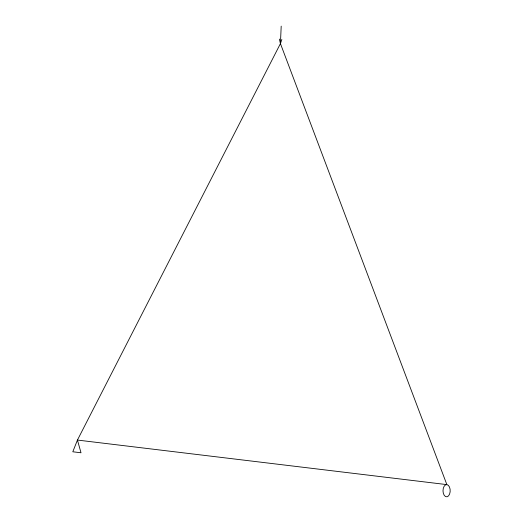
<?xml version="1.0" encoding="UTF-8"?>
<svg xmlns="http://www.w3.org/2000/svg" width="523" height="523" viewBox="0 0 523 523"><rect width="100%" height="100%" fill="white"/><g stroke="black" fill="none" stroke-linecap="round" stroke-linejoin="round"><path stroke-width="0.78" d="M281.858 39.382L280.433 43.599L77.437 440.065L81.013 452.774L72.802 451.78L77.437 440.065L446.864 484.618A6.119 3.602 -89.8 0 0 443.354 493.405A6.119 3.602 -89.8 0 0 449.571 494.157A6.119 3.602 -89.8 0 0 446.864 484.618L280.433 43.599L281.197 26.15M279.393 39.088L280.433 43.599"/></g></svg>
